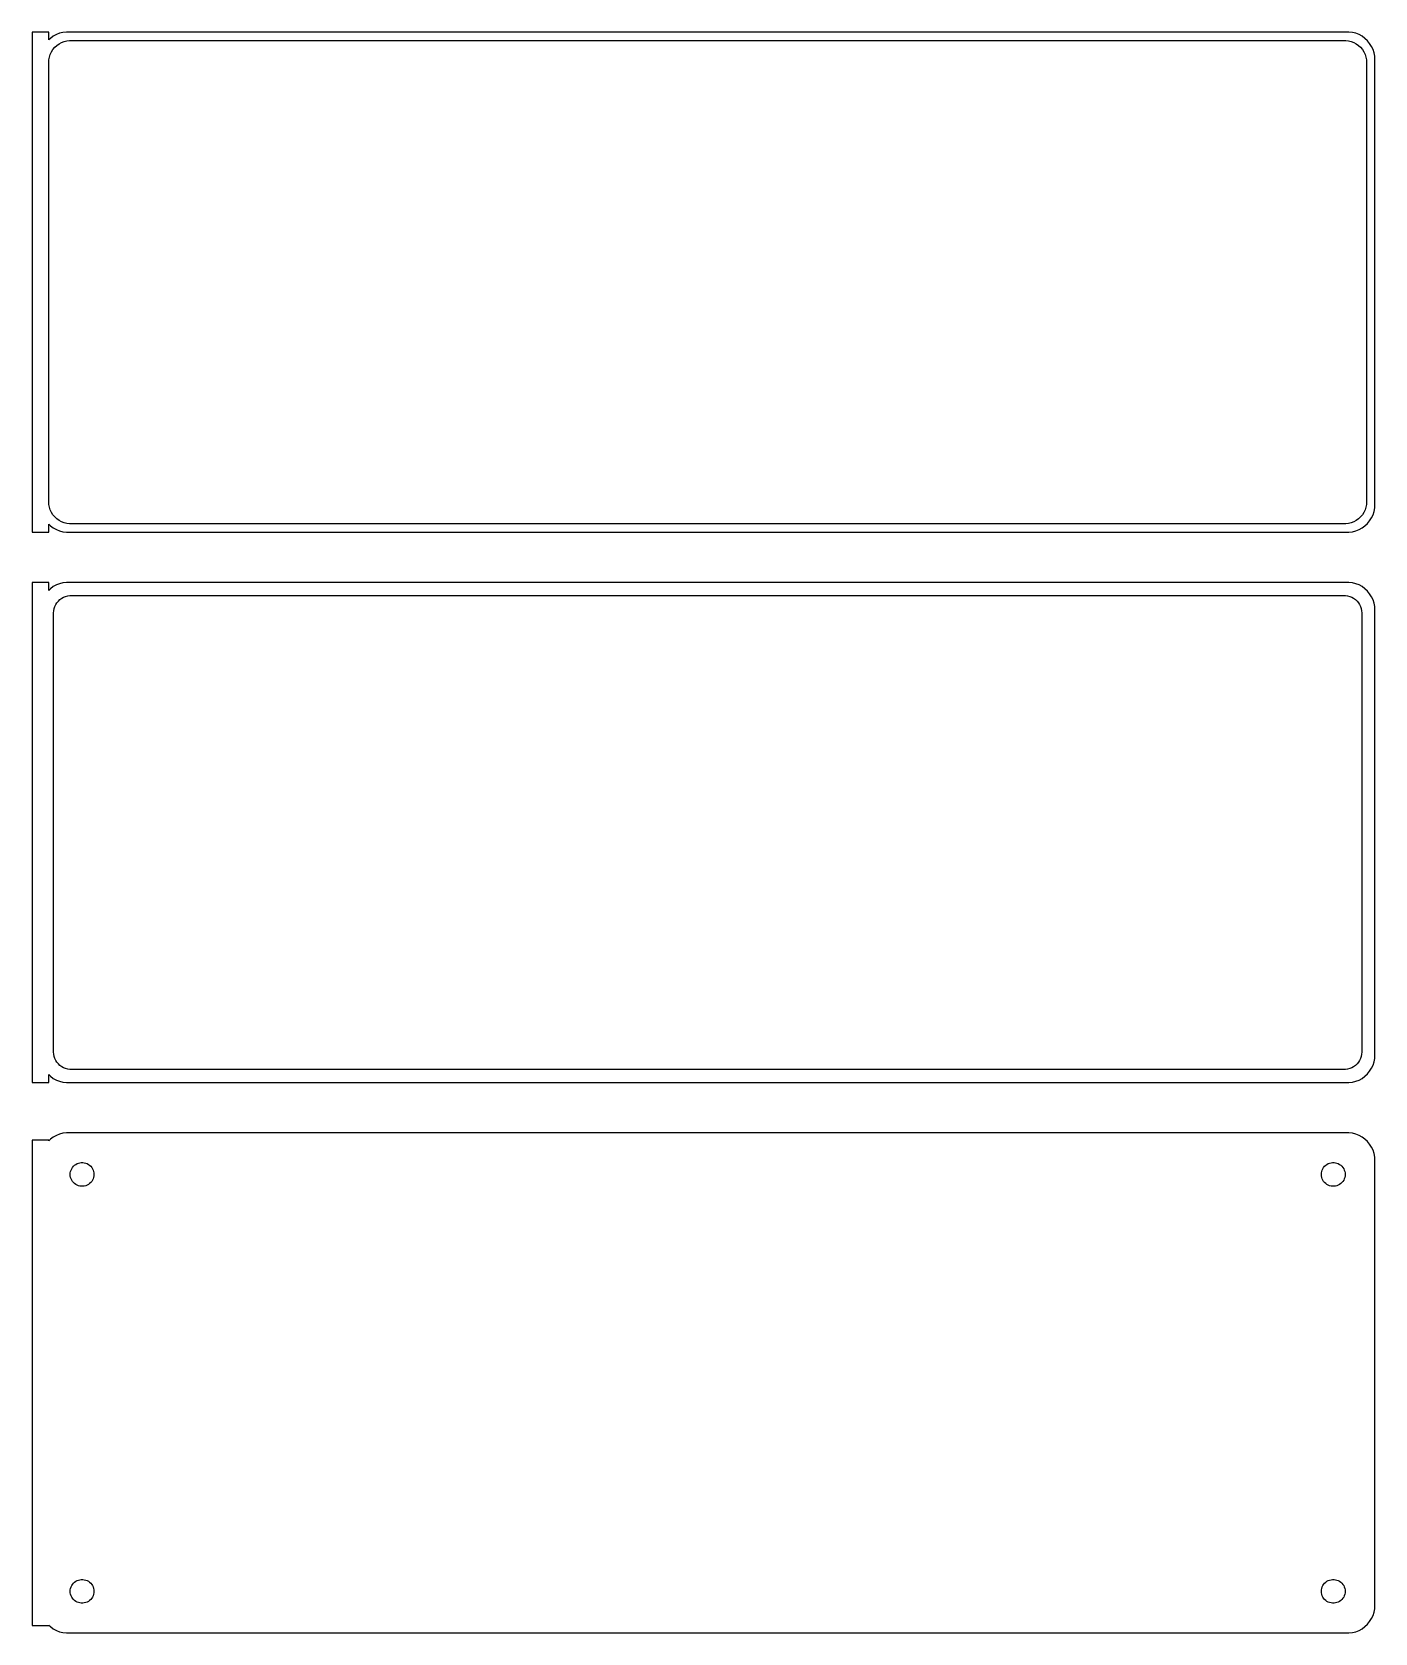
# Model space of a CAD drawing. Header units: metres. Extents: x -122 to 120, y 252 to 540.
import ezdxf

# ---------------------------------------------------------------- set-up
doc = ezdxf.new("R2010")
doc.units = ezdxf.units.M

msp = doc.modelspace()

# ---------------------------------------------------------------- linework, layer by layer
for p, q in [((-118.5, 539.99), (-121.5, 539.99)), ((-121.5, 539.99), (-121.5, 450.01)), ((-118.5, 538.559), (-118.5, 539.99)), ((-118.187, 538.853), (-118.5, 538.559)), ((-117.679, 539.222), (-118.187, 538.853)), ((-117.129, 539.524), (-117.679, 539.222)), ((-116.545, 539.755), (-117.129, 539.524)), ((-115.937, 539.911), (-116.545, 539.755)), ((-115.314, 539.99), (-115.937, 539.911)), ((115.314, 539.99), (-115.314, 539.99)), ((115.937, 539.911), (115.314, 539.99)), ((116.545, 539.755), (115.937, 539.911)), ((117.129, 539.524), (116.545, 539.755)), ((117.679, 539.222), (117.129, 539.524)), ((118.187, 538.853), (117.679, 539.222)), ((118.645, 538.423), (118.187, 538.853)), ((-118.374, 535.495), (-118.219, 535.972)), ((-118.219, 535.972), (-118.005, 536.427)), ((-118.005, 536.427), (-117.736, 536.851)), ((-117.736, 536.851), (-117.416, 537.238)), ((-117.416, 537.238), (-117.05, 537.582)), ((-117.05, 537.582), (-116.643, 537.877)), ((-116.643, 537.877), (-116.203, 538.119)), ((-116.203, 538.119), (-115.736, 538.304)), ((-115.736, 538.304), (-115.25, 538.429)), ((-115.25, 538.429), (-114.751, 538.492)), ((-114.751, 538.492), (114.751, 538.492)), ((114.751, 538.492), (115.25, 538.429)), ((115.25, 538.429), (115.736, 538.304)), ((115.736, 538.304), (116.203, 538.119)), ((116.203, 538.119), (116.643, 537.877)), ((116.643, 537.877), (117.05, 537.582)), ((117.05, 537.582), (117.416, 537.238)), ((117.416, 537.238), (117.736, 536.851)), ((117.736, 536.851), (118.005, 536.427)), ((118.005, 536.427), (118.219, 535.972)), ((118.219, 535.972), (118.374, 535.495)), ((119.045, 537.939), (118.645, 538.423)), ((119.382, 537.409), (119.045, 537.939)), ((119.649, 536.841), (119.382, 537.409)), ((119.843, 536.243), (119.649, 536.841)), ((119.961, 535.627), (119.843, 536.243)), ((-118.5, 534.5), (-118.468, 535.001)), ((-118.5, 455.5), (-118.5, 534.5)), ((-118.468, 535.001), (-118.374, 535.495)), ((118.374, 535.495), (118.468, 535.001)), ((118.468, 535.001), (118.5, 534.5)), ((118.5, 534.5), (118.5, 455.5)), ((120, 535), (119.961, 535.627)), ((120, 455), (120, 535)), ((-118.468, 454.999), (-118.5, 455.5)), ((118.5, 455.5), (118.468, 454.999)), ((-118.374, 454.505), (-118.468, 454.999)), ((-118.219, 454.028), (-118.374, 454.505)), ((-118.005, 453.573), (-118.219, 454.028)), ((-117.736, 453.149), (-118.005, 453.573)), ((-117.416, 452.762), (-117.736, 453.149)), ((-117.05, 452.418), (-117.416, 452.762)), ((-116.643, 452.123), (-117.05, 452.418)), ((117.05, 452.418), (116.643, 452.123)), ((117.416, 452.762), (117.05, 452.418)), ((117.736, 453.149), (117.416, 452.762)), ((118.005, 453.573), (117.736, 453.149)), ((118.219, 454.028), (118.005, 453.573)), ((118.374, 454.505), (118.219, 454.028)), ((118.468, 454.999), (118.374, 454.505)), ((119.045, 452.061), (119.382, 452.591)), ((119.382, 452.591), (119.649, 453.159)), ((119.649, 453.159), (119.843, 453.757)), ((119.843, 453.757), (119.961, 454.373)), ((119.961, 454.373), (120, 455)), ((-121.5, 450.01), (-118.5, 450.01)), ((-118.5, 451.441), (-118.187, 451.147)), ((-118.5, 450.01), (-118.5, 451.441)), ((-118.187, 451.147), (-117.679, 450.778)), ((-117.679, 450.778), (-117.129, 450.476)), ((-117.129, 450.476), (-116.545, 450.245)), ((-116.203, 451.881), (-116.643, 452.123)), ((-116.545, 450.245), (-115.937, 450.089)), ((-115.736, 451.696), (-116.203, 451.881)), ((-115.937, 450.089), (-115.314, 450.01)), ((-115.25, 451.571), (-115.736, 451.696)), ((-115.314, 450.01), (115.314, 450.01)), ((-114.751, 451.508), (-115.25, 451.571)), ((114.751, 451.508), (-114.751, 451.508)), ((115.25, 451.571), (114.751, 451.508)), ((115.736, 451.696), (115.25, 451.571)), ((115.314, 450.01), (115.937, 450.089)), ((116.203, 451.881), (115.736, 451.696)), ((115.937, 450.089), (116.545, 450.245)), ((116.643, 452.123), (116.203, 451.881)), ((116.545, 450.245), (117.129, 450.476)), ((117.129, 450.476), (117.679, 450.778)), ((117.679, 450.778), (118.187, 451.147)), ((118.187, 451.147), (118.645, 451.577)), ((118.645, 451.577), (119.045, 452.061)), ((-118.5, 440.979), (-121.5, 440.979)), ((-121.5, 440.979), (-121.5, 351.021)), ((-118.5, 439.559), (-118.5, 440.979)), ((-116.545, 440.755), (-117.129, 440.524)), ((-115.937, 440.911), (-116.545, 440.755)), ((-115.314, 440.99), (-115.937, 440.911)), ((115.314, 440.99), (-115.314, 440.99)), ((115.937, 440.911), (115.314, 440.99)), ((116.545, 440.755), (115.937, 440.911)), ((117.129, 440.524), (116.545, 440.755)), ((-118.187, 439.853), (-118.5, 439.559)), ((-117.679, 440.222), (-118.187, 439.853)), ((-117.129, 440.524), (-117.679, 440.222)), ((-116.769, 437.631), (-116.484, 437.899)), ((-116.484, 437.899), (-116.168, 438.128)), ((-116.168, 438.128), (-115.825, 438.317)), ((-115.825, 438.317), (-115.462, 438.461)), ((-115.462, 438.461), (-115.083, 438.558)), ((-115.083, 438.558), (-114.695, 438.607)), ((-114.695, 438.607), (114.695, 438.607)), ((114.695, 438.607), (115.083, 438.558)), ((115.083, 438.558), (115.462, 438.461)), ((115.462, 438.461), (115.825, 438.317)), ((115.825, 438.317), (116.168, 438.128)), ((116.168, 438.128), (116.484, 437.899)), ((116.484, 437.899), (116.769, 437.631)), ((117.679, 440.222), (117.129, 440.524)), ((118.187, 439.853), (117.679, 440.222)), ((118.645, 439.423), (118.187, 439.853)), ((119.045, 438.939), (118.645, 439.423)), ((119.382, 438.409), (119.045, 438.939)), ((119.649, 437.841), (119.382, 438.409)), ((119.843, 437.243), (119.649, 437.841)), ((-117.613, 435.5), (-117.588, 435.89)), ((-117.613, 356.5), (-117.613, 435.5)), ((-117.588, 435.89), (-117.515, 436.274)), ((-117.515, 436.274), (-117.394, 436.646)), ((-117.394, 436.646), (-117.228, 437)), ((-117.228, 437), (-117.018, 437.33)), ((-117.018, 437.33), (-116.769, 437.631)), ((116.769, 437.631), (117.018, 437.33)), ((117.018, 437.33), (117.228, 437)), ((117.228, 437), (117.394, 436.646)), ((117.394, 436.646), (117.515, 436.274)), ((117.515, 436.274), (117.588, 435.89)), ((117.588, 435.89), (117.613, 435.5)), ((117.613, 435.5), (117.613, 356.5)), ((119.961, 436.627), (119.843, 437.243)), ((120, 436), (119.961, 436.627)), ((120, 356), (120, 436)), ((-117.588, 356.11), (-117.613, 356.5)), ((-117.515, 355.726), (-117.588, 356.11)), ((-117.394, 355.354), (-117.515, 355.726)), ((-117.228, 355), (-117.394, 355.354)), ((-117.018, 354.67), (-117.228, 355)), ((-116.769, 354.369), (-117.018, 354.67)), ((-116.484, 354.101), (-116.769, 354.369)), ((116.769, 354.369), (116.484, 354.101)), ((117.018, 354.67), (116.769, 354.369)), ((117.228, 355), (117.018, 354.67)), ((117.394, 355.354), (117.228, 355)), ((117.515, 355.726), (117.394, 355.354)), ((117.588, 356.11), (117.515, 355.726)), ((117.613, 356.5), (117.588, 356.11)), ((119.649, 354.159), (119.843, 354.757)), ((119.843, 354.757), (119.961, 355.373)), ((119.961, 355.373), (120, 356)), ((-118.5, 351.021), (-118.5, 352.441)), ((-118.5, 352.441), (-118.187, 352.147)), ((-118.187, 352.147), (-117.679, 351.778)), ((-117.679, 351.778), (-117.129, 351.476)), ((-117.129, 351.476), (-116.545, 351.245)), ((-116.168, 353.872), (-116.484, 354.101)), ((-115.825, 353.683), (-116.168, 353.872)), ((-115.462, 353.539), (-115.825, 353.683)), ((-115.083, 353.442), (-115.462, 353.539)), ((-114.695, 353.393), (-115.083, 353.442)), ((114.695, 353.393), (-114.695, 353.393)), ((115.083, 353.442), (114.695, 353.393)), ((115.462, 353.539), (115.083, 353.442)), ((115.825, 353.683), (115.462, 353.539)), ((116.168, 353.872), (115.825, 353.683)), ((116.484, 354.101), (116.168, 353.872)), ((116.545, 351.245), (117.129, 351.476)), ((117.129, 351.476), (117.679, 351.778)), ((117.679, 351.778), (118.187, 352.147)), ((118.187, 352.147), (118.645, 352.577)), ((118.645, 352.577), (119.045, 353.061)), ((119.045, 353.061), (119.382, 353.591)), ((119.382, 353.591), (119.649, 354.159)), ((-121.5, 351.021), (-118.5, 351.021)), ((-116.545, 351.245), (-115.937, 351.089)), ((-115.937, 351.089), (-115.314, 351.01)), ((-115.314, 351.01), (115.314, 351.01)), ((115.314, 351.01), (115.937, 351.089)), ((115.937, 351.089), (116.545, 351.245)), ((-118.5, 340.653), (-121.5, 340.653)), ((-121.5, 340.653), (-121.5, 253.347)), ((-118.187, 340.853), (-118.5, 340.559)), ((-118.5, 340.559), (-118.5, 340.653)), ((-117.679, 341.222), (-118.187, 340.853)), ((-117.129, 341.524), (-117.679, 341.222)), ((-116.545, 341.755), (-117.129, 341.524)), ((-115.937, 341.911), (-116.545, 341.755)), ((-115.314, 341.99), (-115.937, 341.911)), ((115.314, 341.99), (-115.314, 341.99)), ((115.937, 341.911), (115.314, 341.99)), ((116.545, 341.755), (115.937, 341.911)), ((117.129, 341.524), (116.545, 341.755)), ((117.679, 341.222), (117.129, 341.524)), ((118.187, 340.853), (117.679, 341.222)), ((118.645, 340.423), (118.187, 340.853)), ((119.045, 339.939), (118.645, 340.423)), ((119.382, 339.409), (119.045, 339.939)), ((119.649, 338.841), (119.382, 339.409)), ((119.843, 338.243), (119.649, 338.841)), ((119.961, 337.627), (119.843, 338.243)), ((120, 337), (119.961, 337.627)), ((120, 257), (120, 337)), ((-114.635, 334.5), (-114.618, 334.768)), ((-114.618, 334.232), (-114.635, 334.5)), ((-114.618, 334.768), (-114.568, 335.031)), ((-114.568, 333.969), (-114.618, 334.232)), ((-114.568, 335.031), (-114.485, 335.286)), ((-114.485, 335.286), (-114.371, 335.529)), ((-114.371, 335.529), (-114.227, 335.755)), ((-114.227, 335.755), (-114.057, 335.962)), ((-114.057, 335.962), (-113.861, 336.145)), ((-113.861, 336.145), (-113.644, 336.303)), ((-113.644, 336.303), (-113.409, 336.432)), ((-113.409, 336.432), (-113.16, 336.531)), ((-113.16, 336.531), (-112.9, 336.597)), ((-112.9, 336.597), (-112.634, 336.631)), ((-112.634, 336.631), (-112.366, 336.631)), ((-112.366, 336.631), (-112.1, 336.597)), ((-112.1, 336.597), (-111.84, 336.531)), ((-111.84, 336.531), (-111.591, 336.432)), ((-111.591, 336.432), (-111.356, 336.303)), ((-111.356, 336.303), (-111.139, 336.145)), ((-111.139, 336.145), (-110.943, 335.962)), ((-110.943, 335.962), (-110.773, 335.755)), ((-110.773, 335.755), (-110.629, 335.529)), ((-110.629, 335.529), (-110.515, 335.286)), ((-110.515, 335.286), (-110.432, 335.031)), ((-110.432, 335.031), (-110.382, 334.768)), ((-110.382, 334.232), (-110.432, 333.969)), ((-110.382, 334.768), (-110.365, 334.5)), ((-110.365, 334.5), (-110.382, 334.232)), ((110.365, 334.5), (110.382, 334.768)), ((110.382, 334.232), (110.365, 334.5)), ((110.382, 334.768), (110.432, 335.031)), ((110.432, 333.969), (110.382, 334.232)), ((110.432, 335.031), (110.515, 335.286)), ((110.515, 335.286), (110.629, 335.529)), ((110.629, 335.529), (110.773, 335.755)), ((110.773, 335.755), (110.943, 335.962)), ((110.943, 335.962), (111.139, 336.145)), ((111.139, 336.145), (111.356, 336.303)), ((111.356, 336.303), (111.591, 336.432)), ((111.591, 336.432), (111.84, 336.531)), ((111.84, 336.531), (112.1, 336.597)), ((112.1, 336.597), (112.366, 336.631)), ((112.366, 336.631), (112.634, 336.631)), ((112.634, 336.631), (112.9, 336.597)), ((112.9, 336.597), (113.16, 336.531)), ((113.16, 336.531), (113.409, 336.432)), ((113.409, 336.432), (113.644, 336.303)), ((113.644, 336.303), (113.861, 336.145)), ((113.861, 336.145), (114.057, 335.962)), ((114.057, 335.962), (114.227, 335.755)), ((114.227, 335.755), (114.371, 335.529)), ((114.371, 335.529), (114.485, 335.286)), ((114.485, 335.286), (114.568, 335.031)), ((114.568, 335.031), (114.618, 334.768)), ((114.618, 334.232), (114.568, 333.969)), ((114.618, 334.768), (114.635, 334.5)), ((114.635, 334.5), (114.618, 334.232)), ((-114.485, 333.714), (-114.568, 333.969)), ((-114.371, 333.471), (-114.485, 333.714)), ((-114.227, 333.245), (-114.371, 333.471)), ((-114.057, 333.038), (-114.227, 333.245)), ((-113.861, 332.855), (-114.057, 333.038)), ((-113.644, 332.697), (-113.861, 332.855)), ((-113.409, 332.568), (-113.644, 332.697)), ((-113.16, 332.469), (-113.409, 332.568)), ((-112.9, 332.403), (-113.16, 332.469)), ((-112.634, 332.369), (-112.9, 332.403)), ((-112.366, 332.369), (-112.634, 332.369)), ((-112.1, 332.403), (-112.366, 332.369)), ((-111.84, 332.469), (-112.1, 332.403)), ((-111.591, 332.568), (-111.84, 332.469)), ((-111.356, 332.697), (-111.591, 332.568)), ((-111.139, 332.855), (-111.356, 332.697)), ((-110.943, 333.038), (-111.139, 332.855)), ((-110.773, 333.245), (-110.943, 333.038)), ((-110.629, 333.471), (-110.773, 333.245)), ((-110.515, 333.714), (-110.629, 333.471)), ((-110.432, 333.969), (-110.515, 333.714)), ((110.515, 333.714), (110.432, 333.969)), ((110.629, 333.471), (110.515, 333.714)), ((110.773, 333.245), (110.629, 333.471)), ((110.943, 333.038), (110.773, 333.245)), ((111.139, 332.855), (110.943, 333.038)), ((111.356, 332.697), (111.139, 332.855)), ((111.591, 332.568), (111.356, 332.697)), ((111.84, 332.469), (111.591, 332.568)), ((112.1, 332.403), (111.84, 332.469)), ((112.366, 332.369), (112.1, 332.403)), ((112.634, 332.369), (112.366, 332.369)), ((112.9, 332.403), (112.634, 332.369)), ((113.16, 332.469), (112.9, 332.403)), ((113.409, 332.568), (113.16, 332.469)), ((113.644, 332.697), (113.409, 332.568)), ((113.861, 332.855), (113.644, 332.697)), ((114.057, 333.038), (113.861, 332.855)), ((114.227, 333.245), (114.057, 333.038)), ((114.371, 333.471), (114.227, 333.245)), ((114.485, 333.714), (114.371, 333.471)), ((114.568, 333.969), (114.485, 333.714)), ((-114.635, 259.5), (-114.618, 259.768)), ((-114.618, 259.232), (-114.635, 259.5)), ((-114.618, 259.768), (-114.568, 260.031)), ((-114.568, 258.969), (-114.618, 259.232)), ((-114.568, 260.031), (-114.485, 260.286)), ((-114.485, 260.286), (-114.371, 260.529)), ((-114.371, 260.529), (-114.227, 260.755)), ((-114.227, 260.755), (-114.057, 260.962)), ((-114.057, 260.962), (-113.861, 261.145)), ((-113.861, 261.145), (-113.644, 261.303)), ((-113.644, 261.303), (-113.409, 261.432)), ((-113.409, 261.432), (-113.16, 261.531)), ((-113.16, 261.531), (-112.9, 261.597)), ((-112.9, 261.597), (-112.634, 261.631)), ((-112.634, 261.631), (-112.366, 261.631)), ((-112.366, 261.631), (-112.1, 261.597)), ((-112.1, 261.597), (-111.84, 261.531)), ((-111.84, 261.531), (-111.591, 261.432)), ((-111.591, 261.432), (-111.356, 261.303)), ((-111.356, 261.303), (-111.139, 261.145)), ((-111.139, 261.145), (-110.943, 260.962)), ((-110.943, 260.962), (-110.773, 260.755)), ((-110.773, 260.755), (-110.629, 260.529)), ((-110.629, 260.529), (-110.515, 260.286)), ((-110.515, 260.286), (-110.432, 260.031)), ((-110.432, 260.031), (-110.382, 259.768)), ((-110.382, 259.232), (-110.432, 258.969)), ((-110.382, 259.768), (-110.365, 259.5)), ((-110.365, 259.5), (-110.382, 259.232)), ((110.365, 259.5), (110.382, 259.768)), ((110.382, 259.232), (110.365, 259.5)), ((110.382, 259.768), (110.432, 260.031)), ((110.432, 258.969), (110.382, 259.232)), ((110.432, 260.031), (110.515, 260.286)), ((110.515, 260.286), (110.629, 260.529)), ((110.629, 260.529), (110.773, 260.755)), ((110.773, 260.755), (110.943, 260.962)), ((110.943, 260.962), (111.139, 261.145)), ((111.139, 261.145), (111.356, 261.303)), ((111.356, 261.303), (111.591, 261.432)), ((111.591, 261.432), (111.84, 261.531)), ((111.84, 261.531), (112.1, 261.597)), ((112.1, 261.597), (112.366, 261.631)), ((112.366, 261.631), (112.634, 261.631)), ((112.634, 261.631), (112.9, 261.597)), ((112.9, 261.597), (113.16, 261.531)), ((113.16, 261.531), (113.409, 261.432)), ((113.409, 261.432), (113.644, 261.303)), ((113.644, 261.303), (113.861, 261.145)), ((113.861, 261.145), (114.057, 260.962)), ((114.057, 260.962), (114.227, 260.755)), ((114.227, 260.755), (114.371, 260.529)), ((114.371, 260.529), (114.485, 260.286)), ((114.485, 260.286), (114.568, 260.031)), ((114.568, 260.031), (114.618, 259.768)), ((114.618, 259.232), (114.568, 258.969)), ((114.618, 259.768), (114.635, 259.5)), ((114.635, 259.5), (114.618, 259.232)), ((-114.485, 258.714), (-114.568, 258.969)), ((-114.371, 258.471), (-114.485, 258.714)), ((-114.227, 258.245), (-114.371, 258.471)), ((-114.057, 258.038), (-114.227, 258.245)), ((-113.861, 257.855), (-114.057, 258.038)), ((-113.644, 257.697), (-113.861, 257.855)), ((-113.409, 257.568), (-113.644, 257.697)), ((-113.16, 257.469), (-113.409, 257.568)), ((-112.9, 257.403), (-113.16, 257.469)), ((-112.634, 257.369), (-112.9, 257.403)), ((-112.366, 257.369), (-112.634, 257.369)), ((-112.1, 257.403), (-112.366, 257.369)), ((-111.84, 257.469), (-112.1, 257.403)), ((-111.591, 257.568), (-111.84, 257.469)), ((-111.356, 257.697), (-111.591, 257.568)), ((-111.139, 257.855), (-111.356, 257.697)), ((-110.943, 258.038), (-111.139, 257.855)), ((-110.773, 258.245), (-110.943, 258.038)), ((-110.629, 258.471), (-110.773, 258.245)), ((-110.515, 258.714), (-110.629, 258.471)), ((-110.432, 258.969), (-110.515, 258.714)), ((110.515, 258.714), (110.432, 258.969)), ((110.629, 258.471), (110.515, 258.714)), ((110.773, 258.245), (110.629, 258.471)), ((110.943, 258.038), (110.773, 258.245)), ((111.139, 257.855), (110.943, 258.038)), ((111.356, 257.697), (111.139, 257.855)), ((111.591, 257.568), (111.356, 257.697)), ((111.84, 257.469), (111.591, 257.568)), ((112.1, 257.403), (111.84, 257.469)), ((112.366, 257.369), (112.1, 257.403)), ((112.634, 257.369), (112.366, 257.369)), ((112.9, 257.403), (112.634, 257.369)), ((113.16, 257.469), (112.9, 257.403)), ((113.409, 257.568), (113.16, 257.469)), ((113.644, 257.697), (113.409, 257.568)), ((113.861, 257.855), (113.644, 257.697)), ((114.057, 258.038), (113.861, 257.855)), ((114.227, 258.245), (114.057, 258.038)), ((114.371, 258.471), (114.227, 258.245)), ((114.485, 258.714), (114.371, 258.471)), ((114.568, 258.969), (114.485, 258.714)), ((119.843, 255.757), (119.961, 256.373)), ((119.961, 256.373), (120, 257)), ((-118.5, 253.347), (-118.5, 253.441)), ((-118.5, 253.441), (-118.187, 253.147)), ((118.187, 253.147), (118.645, 253.577)), ((118.645, 253.577), (119.045, 254.061)), ((119.045, 254.061), (119.382, 254.591)), ((119.382, 254.591), (119.649, 255.159)), ((119.649, 255.159), (119.843, 255.757)), ((-121.5, 253.347), (-118.5, 253.347)), ((-118.187, 253.147), (-117.679, 252.778)), ((-117.679, 252.778), (-117.129, 252.476)), ((-117.129, 252.476), (-116.545, 252.245)), ((-116.545, 252.245), (-115.937, 252.089)), ((-115.937, 252.089), (-115.314, 252.01)), ((-115.314, 252.01), (115.314, 252.01)), ((115.314, 252.01), (115.937, 252.089)), ((115.937, 252.089), (116.545, 252.245)), ((116.545, 252.245), (117.129, 252.476)), ((117.129, 252.476), (117.679, 252.778)), ((117.679, 252.778), (118.187, 253.147))]:
    msp.add_line(p, q)

doc.saveas('drawing.dxf')
